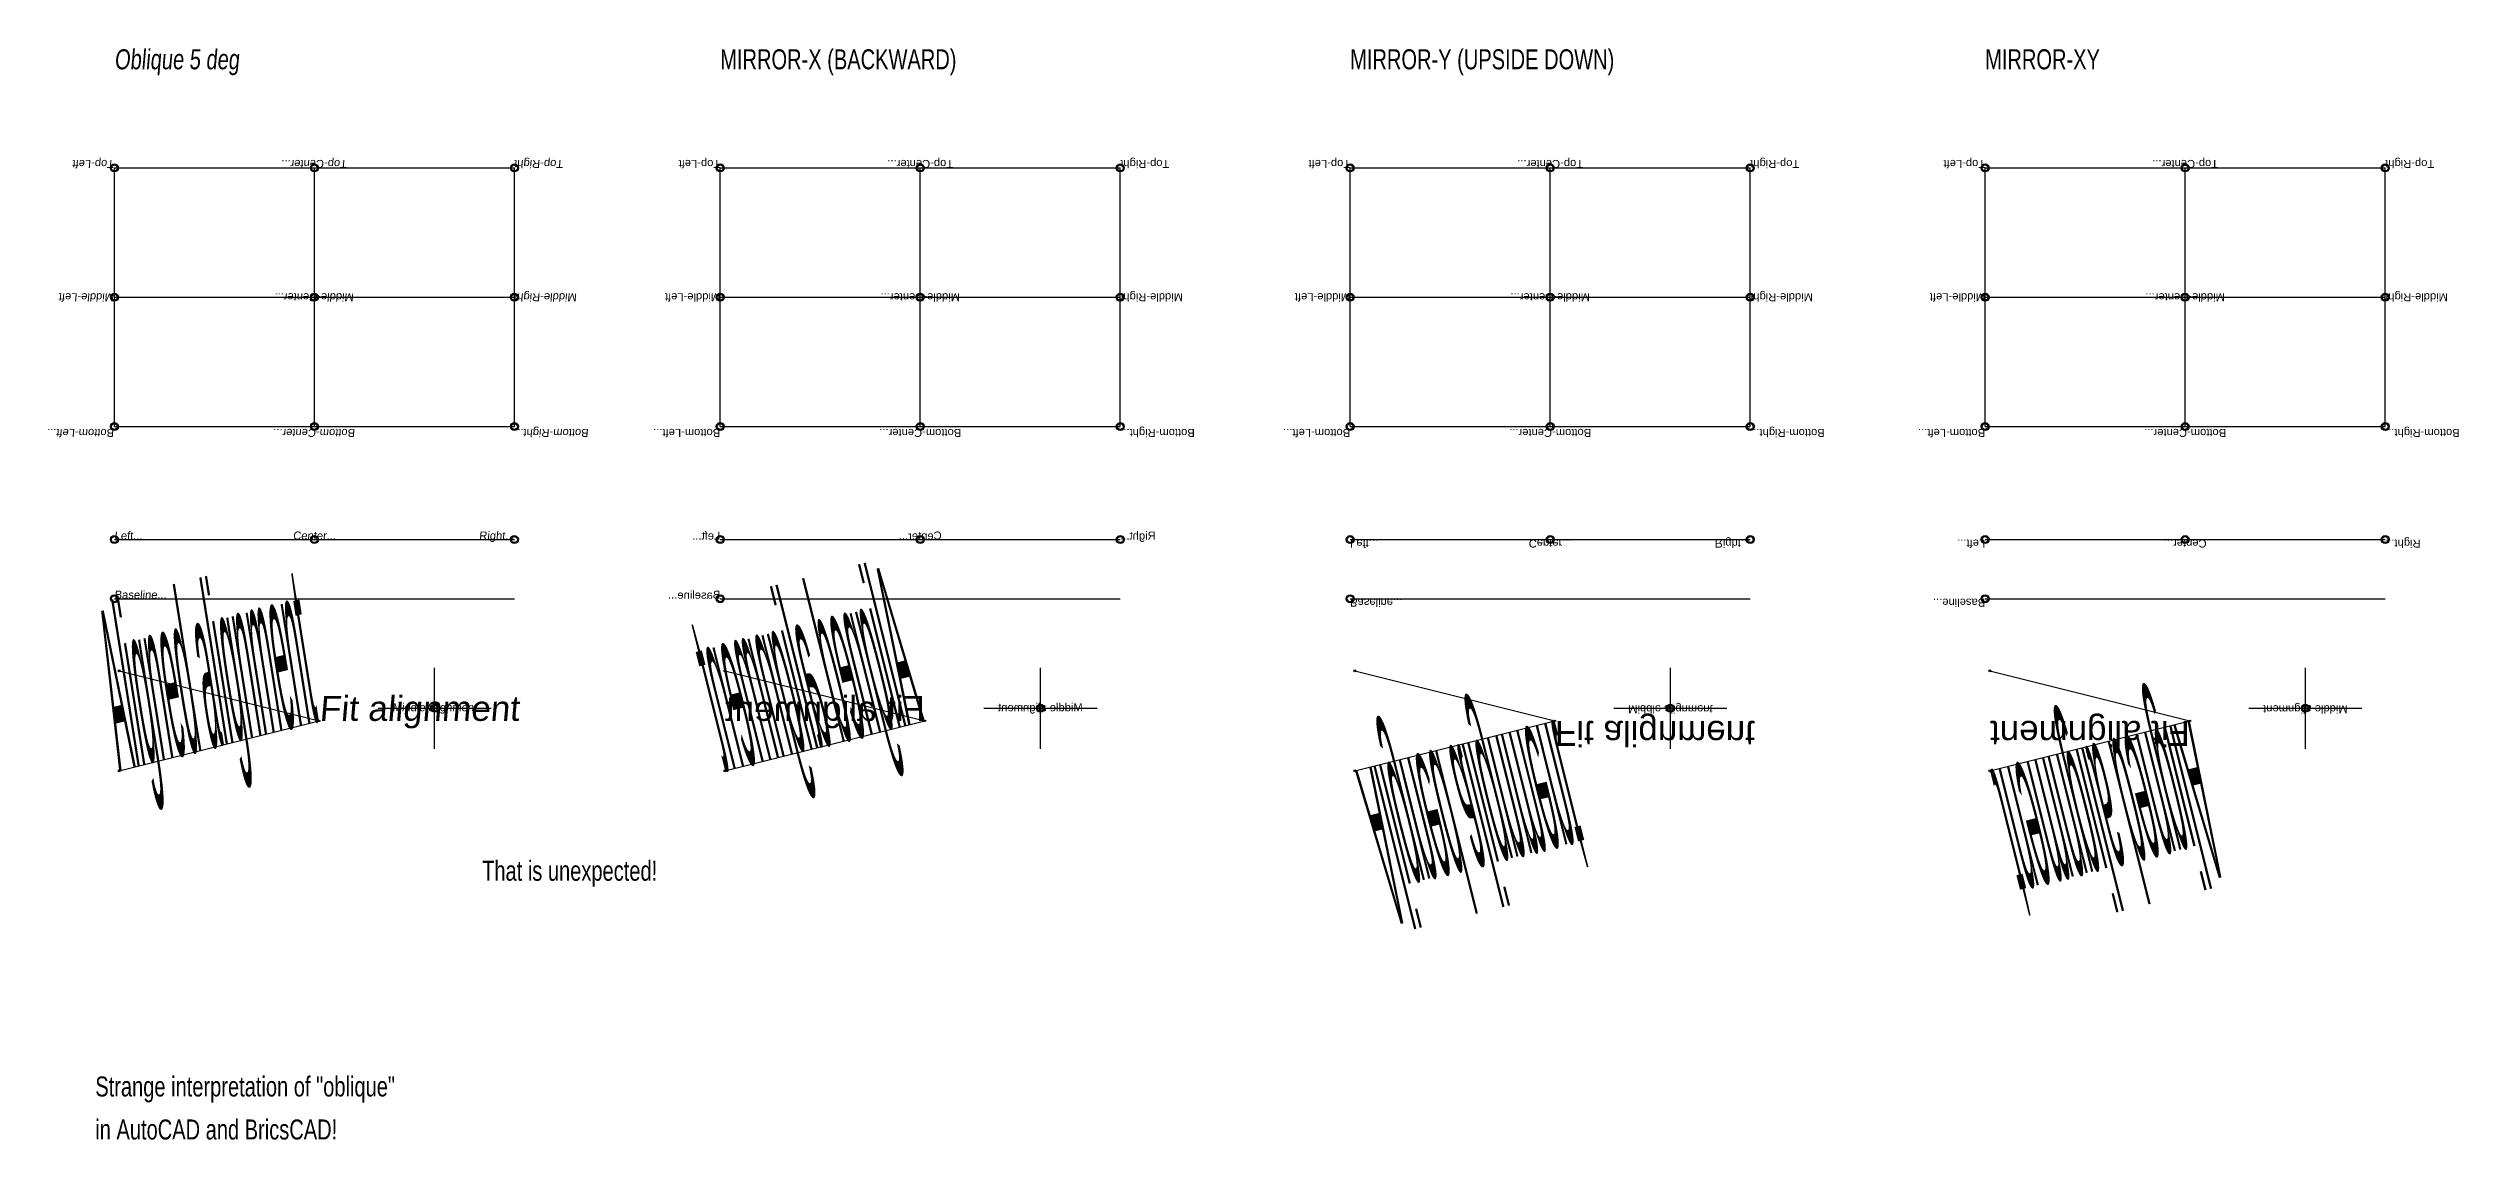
# Model space of a CAD drawing. Header units: metres. Extents: x -2 to 102, y 29 to 61.
# Drawn here: x 41.7 to 101.9, y 34.2 to 61.5 of the extents above; entities that cross this region are included whole.
import ezdxf
from ezdxf.enums import TextEntityAlignment as Align

# ---------------------------------------------------------------- set-up
doc = ezdxf.new("R2010")
doc.units = ezdxf.units.M
doc.layers.add('INSERT_POINTS', color=7, linetype='Continuous')
doc.styles.add('Stacked', font='arial.ttf')

msp = doc.modelspace()

# ---------------------------------------------------------------- linework, layer by layer
at = {"color": 5}
for p, q in [((43.317, 52.01), (43.317, 58.472)), ((43.317, 58.472), (53.317, 58.472)), ((48.317, 52.01), (48.317, 58.472)), ((53.317, 52.01), (53.317, 58.472)), ((58.462, 52.01), (58.462, 58.472)), ((58.462, 58.472), (68.462, 58.472)), ((63.462, 52.01), (63.462, 58.472)), ((68.462, 52.01), (68.462, 58.472)), ((74.209, 52.01), (74.209, 58.472)), ((74.209, 58.472), (84.209, 58.472)), ((79.209, 52.01), (79.209, 58.472)), ((84.209, 52.01), (84.209, 58.472)), ((90.082, 52.01), (90.082, 58.472)), ((90.082, 58.472), (100.082, 58.472)), ((95.082, 52.01), (95.082, 58.472)), ((100.082, 52.01), (100.082, 58.472)), ((43.317, 55.241), (53.317, 55.241)), ((58.462, 55.241), (68.462, 55.241)), ((74.209, 55.241), (84.209, 55.241)), ((90.082, 55.241), (100.082, 55.241)), ((43.317, 52.01), (53.317, 52.01)), ((58.462, 52.01), (68.462, 52.01)), ((74.209, 52.01), (84.209, 52.01)), ((90.082, 52.01), (100.082, 52.01)), ((43.317, 49.185), (53.317, 49.185)), ((58.462, 49.185), (68.462, 49.185)), ((74.209, 49.185), (84.209, 49.185)), ((90.082, 49.185), (100.082, 49.185)), ((43.317, 47.707), (53.317, 47.707)), ((58.462, 47.707), (68.462, 47.707)), ((74.209, 47.707), (84.209, 47.707)), ((90.082, 47.707), (100.082, 47.707)), ((43.436, 45.903), (48.436, 44.653)), ((51.323, 43.958), (51.323, 45.982)), ((58.58, 45.903), (63.58, 44.653)), ((66.467, 43.958), (66.467, 45.982)), ((74.328, 45.903), (79.328, 44.653)), ((82.215, 43.958), (82.215, 45.982)), ((90.201, 45.903), (95.201, 44.653)), ((98.088, 43.958), (98.088, 45.982)), ((43.436, 43.403), (48.436, 44.653)), ((49.909, 44.97), (52.737, 44.97)), ((58.58, 43.403), (63.58, 44.653)), ((65.053, 44.97), (67.881, 44.97)), ((74.328, 43.403), (79.328, 44.653)), ((80.801, 44.97), (83.628, 44.97)), ((90.201, 43.403), (95.201, 44.653)), ((96.674, 44.97), (99.502, 44.97))]:
    msp.add_line(p, q, dxfattribs=at)
at = {"layer": 'INSERT_POINTS', "color": 1}
for centre, radius in [((43.317, 58.472), 0.1), ((48.317, 58.472), 0.1), ((53.317, 58.472), 0.1), ((58.462, 58.472), 0.1), ((63.462, 58.472), 0.1), ((68.462, 58.472), 0.1), ((74.209, 58.472), 0.1), ((79.209, 58.472), 0.1), ((84.209, 58.472), 0.1), ((90.082, 58.472), 0.1), ((95.082, 58.472), 0.1), ((100.082, 58.472), 0.1), ((43.317, 55.241), 0.1), ((48.317, 55.241), 0.1), ((53.317, 55.241), 0.1), ((58.462, 55.241), 0.1), ((63.462, 55.241), 0.1), ((68.462, 55.241), 0.1), ((74.209, 55.241), 0.1), ((79.209, 55.241), 0.1), ((84.209, 55.241), 0.1), ((90.082, 55.241), 0.1), ((95.082, 55.241), 0.1), ((100.082, 55.241), 0.1), ((43.317, 52.01), 0.1), ((48.317, 52.01), 0.1), ((53.317, 52.01), 0.1), ((58.462, 52.01), 0.1), ((63.462, 52.01), 0.1), ((68.462, 52.01), 0.1), ((74.209, 52.01), 0.1), ((79.209, 52.01), 0.1), ((84.209, 52.01), 0.1), ((90.082, 52.01), 0.1), ((95.082, 52.01), 0.1), ((100.082, 52.01), 0.1), ((43.317, 49.185), 0.1), ((48.317, 49.185), 0.1), ((53.317, 49.185), 0.1), ((58.462, 49.185), 0.1), ((63.462, 49.185), 0.1), ((68.462, 49.185), 0.1), ((74.209, 49.185), 0.1), ((79.209, 49.185), 0.1), ((84.209, 49.185), 0.1), ((90.082, 49.185), 0.1), ((95.082, 49.185), 0.1), ((100.082, 49.185), 0.1), ((43.317, 47.707), 0.1), ((58.462, 47.707), 0.1), ((74.209, 47.707), 0.1), ((90.082, 47.707), 0.1), ((43.436, 45.903), 0.025), ((58.58, 45.903), 0.025), ((74.328, 45.903), 0.025), ((90.201, 45.903), 0.025), ((51.323, 44.97), 0.1), ((66.467, 44.97), 0.1), ((82.215, 44.97), 0.1), ((98.088, 44.97), 0.1), ((43.436, 43.403), 0.025), ((58.58, 43.403), 0.025), ((74.328, 43.403), 0.025), ((90.201, 43.403), 0.025)]:
    msp.add_circle(centre, radius, dxfattribs=at)
at = {"layer": 'INSERT_POINTS', "color": 2}
for centre, radius in [((43.317, 58.472), 0.075), ((48.317, 58.472), 0.075), ((53.317, 58.472), 0.075), ((58.462, 58.472), 0.075), ((63.462, 58.472), 0.075), ((68.462, 58.472), 0.075), ((74.209, 58.472), 0.075), ((79.209, 58.472), 0.075), ((84.209, 58.472), 0.075), ((90.082, 58.472), 0.075), ((95.082, 58.472), 0.075), ((100.082, 58.472), 0.075), ((43.317, 55.241), 0.075), ((48.317, 55.241), 0.075), ((53.317, 55.241), 0.075), ((58.462, 55.241), 0.075), ((63.462, 55.241), 0.075), ((68.462, 55.241), 0.075), ((74.209, 55.241), 0.075), ((79.209, 55.241), 0.075), ((84.209, 55.241), 0.075), ((90.082, 55.241), 0.075), ((95.082, 55.241), 0.075), ((100.082, 55.241), 0.075), ((43.317, 52.01), 0.075), ((48.317, 52.01), 0.075), ((53.317, 52.01), 0.075), ((58.462, 52.01), 0.075), ((63.462, 52.01), 0.075), ((68.462, 52.01), 0.075), ((74.209, 52.01), 0.075), ((79.209, 52.01), 0.075), ((84.209, 52.01), 0.075), ((90.082, 52.01), 0.075), ((95.082, 52.01), 0.075), ((100.082, 52.01), 0.075), ((43.317, 49.185), 0.075), ((48.317, 49.185), 0.075), ((53.317, 49.185), 0.075), ((58.462, 49.185), 0.075), ((63.462, 49.185), 0.075), ((68.462, 49.185), 0.075), ((74.209, 49.185), 0.075), ((79.209, 49.185), 0.075), ((84.209, 49.185), 0.075), ((90.082, 49.185), 0.075), ((95.082, 49.185), 0.075), ((100.082, 49.185), 0.075), ((43.317, 47.707), 0.075), ((58.462, 47.707), 0.075), ((74.209, 47.707), 0.075), ((90.082, 47.707), 0.075), ((48.436, 44.653), 0.0187), ((48.436, 44.653), 0.0187), ((51.323, 44.97), 0.075), ((63.58, 44.653), 0.0187), ((63.58, 44.653), 0.0187), ((66.467, 44.97), 0.075), ((79.328, 44.653), 0.0187), ((79.328, 44.653), 0.0187), ((82.215, 44.97), 0.075), ((95.201, 44.653), 0.0187), ((95.201, 44.653), 0.0187), ((98.088, 44.97), 0.075)]:
    msp.add_circle(centre, radius, dxfattribs=at)

# ---------------------------------------------------------------- texts
at = {"color": 3, "oblique": 5, "width": 0.75}
msp.add_text('Oblique 5 deg', height=0.5, dxfattribs=at).set_placement((43.317, 60.937))
at = {"color": 3, "width": 0.75}
for s, p in [('MIRROR-X (BACKWARD)', (58.462, 60.937)), ('MIRROR-Y (UPSIDE DOWN)', (74.209, 60.937)), ('MIRROR-XY', (90.082, 60.937))]:
    msp.add_text(s, height=0.5, dxfattribs=at).set_placement(p)
at = {"color": 2, "style": 'Stacked', "oblique": 5, "text_generation_flag": 6}
msp.add_text('Top-Left', height=0.2, dxfattribs=at).set_placement((43.317, 58.472), align=Align.TOP_LEFT)
msp.add_text('Top-Center...', height=0.2, dxfattribs=at).set_placement((48.317, 58.472), align=Align.TOP_CENTER)
msp.add_text('Top-Right', height=0.2, dxfattribs=at).set_placement((53.317, 58.472), align=Align.TOP_RIGHT)
at = {"color": 2, "style": 'Stacked', "text_generation_flag": 6}
for p in [(58.462, 58.472), (74.209, 58.472), (90.082, 58.472)]:
    msp.add_text('Top-Left', height=0.2, dxfattribs=at).set_placement(p, align=Align.TOP_LEFT)
for p in [(63.462, 58.472), (79.209, 58.472), (95.082, 58.472)]:
    msp.add_text('Top-Center...', height=0.2, dxfattribs=at).set_placement(p, align=Align.TOP_CENTER)
for p in [(68.462, 58.472), (84.209, 58.472), (100.082, 58.472)]:
    msp.add_text('Top-Right', height=0.2, dxfattribs=at).set_placement(p, align=Align.TOP_RIGHT)
at = {"color": 2, "style": 'Stacked', "oblique": 5, "text_generation_flag": 6}
msp.add_text('Middle-Left', height=0.2, dxfattribs=at).set_placement((43.317, 55.241), align=Align.MIDDLE_LEFT)
msp.add_text('Middle-Center...', height=0.2, dxfattribs=at).set_placement((48.317, 55.241), align=Align.MIDDLE_CENTER)
msp.add_text('Middle-Right', height=0.2, dxfattribs=at).set_placement((53.317, 55.241), align=Align.MIDDLE_RIGHT)
at = {"color": 2, "style": 'Stacked', "text_generation_flag": 6}
for p in [(58.462, 55.241), (74.209, 55.241), (90.082, 55.241)]:
    msp.add_text('Middle-Left', height=0.2, dxfattribs=at).set_placement(p, align=Align.MIDDLE_LEFT)
for p in [(63.462, 55.241), (79.209, 55.241), (95.082, 55.241)]:
    msp.add_text('Middle-Center...', height=0.2, dxfattribs=at).set_placement(p, align=Align.MIDDLE_CENTER)
for p in [(68.462, 55.241), (84.209, 55.241), (100.082, 55.241)]:
    msp.add_text('Middle-Right', height=0.2, dxfattribs=at).set_placement(p, align=Align.MIDDLE_RIGHT)
at = {"color": 2, "style": 'Stacked', "oblique": 5, "text_generation_flag": 6}
msp.add_text('Bottom-Left...', height=0.2, dxfattribs=at).set_placement((43.317, 52.01), align=Align.BOTTOM_LEFT)
msp.add_text('Bottom-Center...', height=0.2, dxfattribs=at).set_placement((48.317, 52.01), align=Align.BOTTOM_CENTER)
msp.add_text('Bottom-Right...', height=0.2, dxfattribs=at).set_placement((53.317, 52.01), align=Align.BOTTOM_RIGHT)
at = {"color": 2, "style": 'Stacked', "text_generation_flag": 6}
for p in [(58.462, 52.01), (74.209, 52.01), (90.082, 52.01)]:
    msp.add_text('Bottom-Left...', height=0.2, dxfattribs=at).set_placement(p, align=Align.BOTTOM_LEFT)
for p in [(63.462, 52.01), (79.209, 52.01), (95.082, 52.01)]:
    msp.add_text('Bottom-Center...', height=0.2, dxfattribs=at).set_placement(p, align=Align.BOTTOM_CENTER)
for p in [(68.462, 52.01), (84.209, 52.01), (100.082, 52.01)]:
    msp.add_text('Bottom-Right...', height=0.2, dxfattribs=at).set_placement(p, align=Align.BOTTOM_RIGHT)
at = {"color": 3, "style": 'Stacked', "oblique": 5}
for s, p in [('Left...', (43.317, 49.185)), ('Baseline...', (43.317, 47.707))]:
    msp.add_text(s, height=0.2, dxfattribs=at).set_placement(p)
msp.add_text('Center...', height=0.2, dxfattribs=at).set_placement((48.317, 49.185), align=Align.CENTER)
msp.add_text('Right...', height=0.2, dxfattribs=at).set_placement((53.317, 49.185), align=Align.RIGHT)
at = {"color": 3, "style": 'Stacked'}
for s, text_generation_flag, p in [('Left...', 2, (58.462, 49.185)), ('Left...', 4, (74.209, 49.185)), ('Left...', 6, (90.082, 49.185)), ('Baseline...', 2, (58.462, 47.707)), ('Baseline...', 4, (74.209, 47.707)), ('Baseline...', 6, (90.082, 47.707))]:
    msp.add_text(s, height=0.2, dxfattribs=dict(at, text_generation_flag=text_generation_flag)).set_placement(p)
for text_generation_flag, p in [(2, (63.462, 49.185)), (4, (79.209, 49.185)), (6, (95.082, 49.185))]:
    msp.add_text('Center...', height=0.2, dxfattribs=dict(at, text_generation_flag=text_generation_flag)).set_placement(p, align=Align.CENTER)
for text_generation_flag, p in [(2, (68.462, 49.185)), (4, (84.209, 49.185)), (6, (100.082, 49.185))]:
    msp.add_text('Right...', height=0.2, dxfattribs=dict(at, text_generation_flag=text_generation_flag)).set_placement(p, align=Align.RIGHT)
at = {"color": 3, "style": 'Stacked', "oblique": 5}
msp.add_text('Aligned alignment', height=3.98599, rotation=104.03624, dxfattribs=at).set_placement((43.436, 43.403), (48.436, 44.653), align=Align.ALIGNED)
at = {"color": 3, "style": 'Stacked'}
for rotation, text_generation_flag, p, p2 in [(284.03624, 2, (58.58, 43.403), (63.58, 44.653)), (104.03624, 4, (74.328, 43.403), (79.328, 44.653)), (284.03624, 6, (90.201, 43.403), (95.201, 44.653))]:
    msp.add_text('Aligned alignment', height=3.98599, rotation=rotation, dxfattribs=dict(at, text_generation_flag=text_generation_flag)).set_placement(p, p2, align=Align.ALIGNED)
at = {"color": 3, "style": 'Stacked', "oblique": 5}
msp.add_text('Fit alignment', height=0.625, dxfattribs=at).set_placement((48.436, 44.653), (48.436, 44.653), align=Align.FIT)
at = {"color": 3, "style": 'Stacked'}
for text_generation_flag, p, p2 in [(2, (63.58, 44.653), (63.58, 44.653)), (4, (79.328, 44.653), (79.328, 44.653)), (6, (95.201, 44.653), (95.201, 44.653))]:
    msp.add_text('Fit alignment', height=0.625, dxfattribs=dict(at, text_generation_flag=text_generation_flag)).set_placement(p, p2, align=Align.FIT)
at = {"color": 3, "style": 'Stacked', "oblique": 5}
msp.add_text('Middle alignment', height=0.2, dxfattribs=at).set_placement((51.323, 44.97), align=Align.MIDDLE)
at = {"color": 3, "style": 'Stacked'}
for text_generation_flag, p in [(2, (66.467, 44.97)), (4, (82.215, 44.97)), (6, (98.088, 44.97))]:
    msp.add_text('Middle alignment', height=0.2, dxfattribs=dict(at, text_generation_flag=text_generation_flag)).set_placement(p, align=Align.MIDDLE)
at = {"color": 1, "width": 0.75}
for s, p in [('That is unexpected!', (52.51, 40.658)), ('Strange interpretation of "oblique"', (42.84, 35.267)), ('in AutoCAD and BricsCAD!', (42.84, 34.192))]:
    msp.add_text(s, height=0.5, dxfattribs=at).set_placement(p)

doc.saveas('drawing.dxf')
